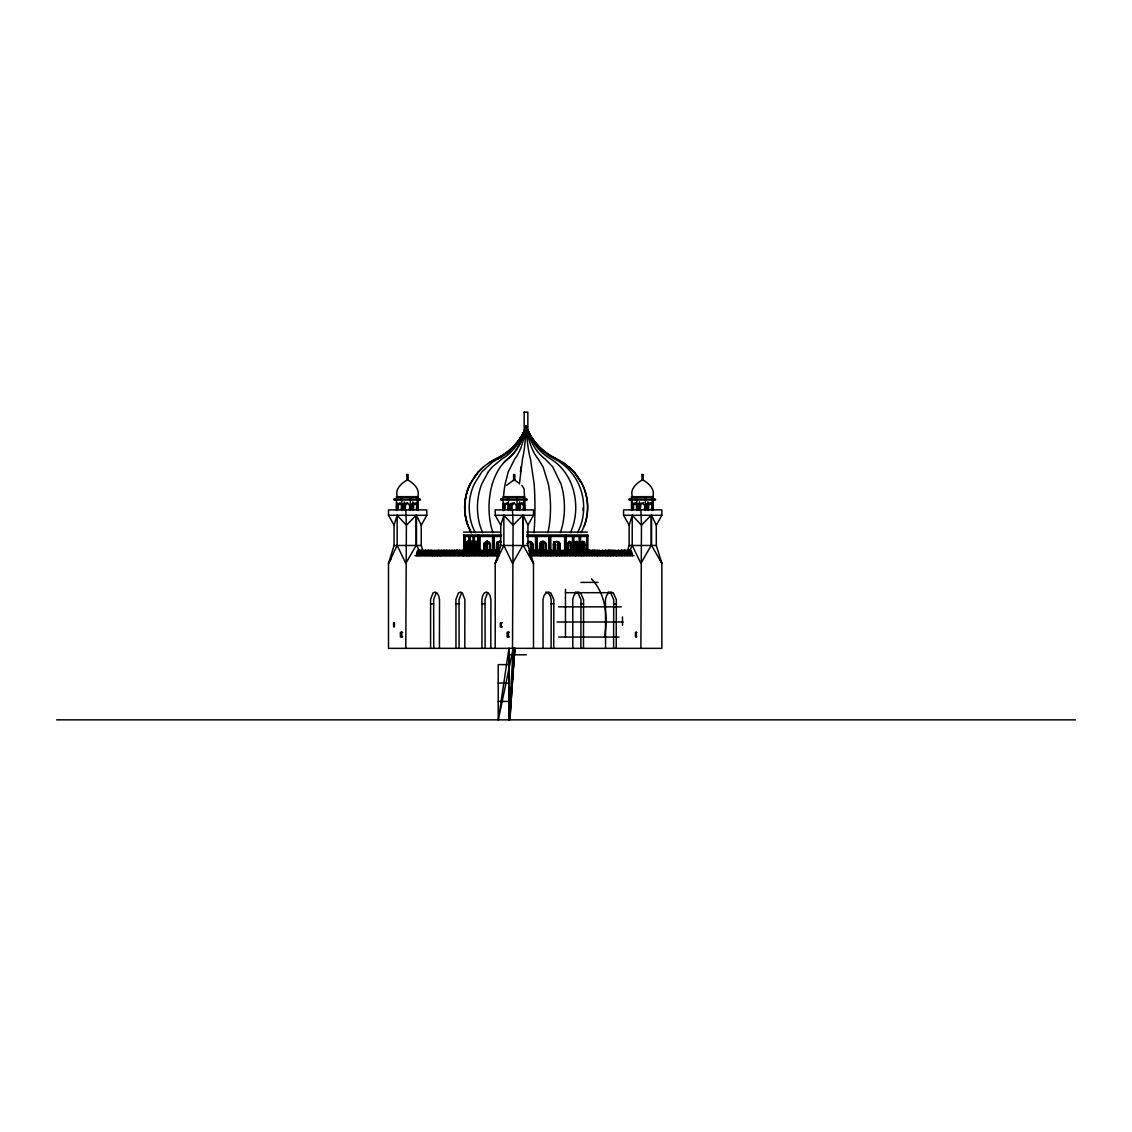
<?xml version="1.0" encoding="UTF-8"?>
<svg xmlns="http://www.w3.org/2000/svg" width="1132" height="1132" viewBox="0 0 1132 1132"><rect width="100%" height="100%" fill="white"/><g stroke="black" fill="none" stroke-linecap="round" stroke-linejoin="round"><path stroke-width="1.5" d="M395.365 500.047L395.365 499.141M396.412 510.475L396.412 496.679L418.132 496.679L418.132 510.475M396.54 509.329L396.724 503.16M397.091 509.329C394.573 501.405 403.586 501.405 401.068 509.329M397.431 510.475L397.431 503.57M398.294 509.329L398.379 505.268L400.162 502.806M400.587 500.047L400.587 499.141M401.747 510.475L401.747 496.679M402.836 509.329C399.794 501.122 412.274 501.122 409.232 509.329M403.346 509.329L402.61 503.712M404.223 510.475L404.223 501.844M405.313 509.329L405.412 505.268L407.676 502.806M410.322 510.475L410.322 496.679M410.958 500.047L410.958 499.141M411.185 509.329C408.369 501.278 419.066 501.278 416.251 509.329M411.694 509.329L411.27 504.419M412.798 510.475L412.798 501.844M413.477 509.329L413.746 504.419L415.982 502.806M417.114 510.475L417.114 496.679M417.453 509.329L417.623 502.693L418.005 506.16M419.18 500.047L419.18 499.141M502.07 500.047L502.07 499.141M503.117 510.475L503.117 496.679L524.838 496.679L524.838 510.475M503.245 509.329L503.443 503.16M503.797 509.329L503.825 503.16M504.009 509.329C501.306 501.391 510.249 501.434 507.773 509.329M504.136 510.475L504.136 503.57M504.999 509.329L505.339 504.419L507.532 502.693M507.306 500.047L507.306 499.141M508.452 510.475L508.452 496.679M509.556 509.329C506.513 501.122 518.98 501.122 515.937 509.329M510.065 509.329L509.725 504.419M510.928 510.475L510.928 503.57M512.018 509.329L512.131 505.268L514.395 502.806M517.041 510.475L517.041 496.679M517.678 500.047L517.678 499.141M517.904 509.329C515.074 501.278 525.786 501.278 522.956 509.329M518.414 509.329L517.989 504.419M519.503 510.475L519.503 501.844M520.182 509.329L520.451 504.419L522.177 502.693M523.819 510.475L523.819 496.679M523.946 509.329L524.328 502.693L524.71 509.329M524.158 509.329L523.904 504.419M525.885 500.047L525.885 499.141M630.439 500.047L630.439 499.141M631.486 510.475L631.486 496.679L653.206 496.679L653.206 510.475M632.165 509.329C629.647 501.405 638.66 501.405 636.142 509.329M632.505 510.475L632.505 501.844M633.368 509.329L633.708 504.419L635.901 502.693M635.66 500.047L635.66 499.141M636.821 510.475L636.821 496.679M637.91 509.329C634.882 501.122 647.348 501.122 644.306 509.329M638.434 509.329L637.684 503.712M639.297 510.475L639.297 501.844M640.387 509.329L640.811 504.419L643.584 502.693M645.396 510.475L645.396 496.679M646.259 509.329C643.443 501.278 654.14 501.278 651.325 509.329M646.047 500.047L646.047 499.141M646.782 509.329L645.834 503.712M647.872 510.475L647.872 501.844M648.551 509.329L648.82 504.419L650.532 502.693M652.188 510.475L652.188 496.679M652.527 509.329L651.537 503.16M653.079 509.329L652.697 502.693L652.315 506.16M654.254 500.047L654.254 499.141M565.25 536.794L565.109 551.836A8.165 6.283 -90 0 0 564.67 553.18M417.241 506.16L417.298 504.419M631.614 506.16L631.996 502.693L632.378 506.16M551.1 648.339L551.199 599.578L550.166 595.701L548.228 592.998L545.78 592.036M553.718 648.339L553.817 599.578L550.845 592.998L548.397 592.036L545.935 592.998L543.997 595.701L542.964 599.578L543.063 648.339M580.872 648.339L580.957 599.578L577.985 592.998L575.537 592.036M583.475 648.339L583.574 599.578L580.603 592.998L578.155 592.036L575.707 592.998L573.768 595.701L572.735 599.578L572.82 648.339M613.615 648.339L613.7 599.578L610.728 592.998L608.28 592.036M616.232 648.339L616.317 599.578L613.346 592.998L610.898 592.036L608.45 592.998L606.511 595.701L605.478 599.578L605.578 648.339M466.285 550.293L466.398 543.289L467.375 541.266L468.337 543.289L468.45 550.293M467.021 550.293L467.827 541.973L468.705 550.322M470.643 545.214L471.52 541.266L472.483 543.289L472.596 552.006M474.718 550.293L474.817 543.289L475.794 541.266L477.138 543.615M475.539 555.685L475.468 543.615L476.713 542.412L475.893 541.973L474.648 543.615M574.83 552.006L574.773 543.289M575.155 552.034L575.24 543.289M583.348 555.685L583.603 541.818L582.853 541.266L581.324 543.289L581.155 552.006M583.758 550.322L584.636 541.973M509.075 648.339L509.075 719.853L513.178 648.339L498.363 719.853L508.961 648.339L509.075 719.853L514.947 648.339M534.007 532.719L534.46 526.125A52.596 7.471 90 0 0 534.148 483.902L530.469 458.885A59.048 8.391 -90 0 1 526.125 426.071A59.048 54.294 -90 0 1 498.08 458.814L492.151 462.422M514.692 648.339L509.881 719.853L514.763 648.339L509.075 719.853M519.418 483.902L522.503 458.885A59.048 7.018 -90 0 0 526.154 426.071A59.048 46.426 -90 0 1 502.141 458.814L492.406 466.78L488.26 471.874M467.021 545.143L467.191 543.289M467.346 545.214L467.615 543.289M467.601 555.685L468.407 542.412M571.377 552.034L571.108 543.289L569.566 541.266L568.038 543.289L567.868 552.006M568.179 552.006L568.462 543.289M568.604 552.034L568.745 543.615L569.99 541.973L571.236 543.615M574.419 552.006L575.212 541.818L577.009 541.818L577.773 543.615M574.731 545.214L576.117 541.973L577.49 545.214M575.155 545.214L575.749 542.412L577.263 542.412M581.48 550.322L581.749 543.289M604.545 637.047C607.898 617.096 606.115 594.045 591.385 578.806M520.409 471.874L521.031 466.78M622.543 625.331L622.487 616.94M483.873 550.293L484.171 543.289L487.312 541.266L490.227 543.289L490.524 550.293M484.468 550.322L484.737 543.615L487.312 541.973M496.283 550.293L496.58 543.289L498.009 541.818M496.538 555.685L496.807 543.289M496.877 550.322L496.877 545.214L498.335 542.412M539.865 543.289L539.384 552.006L539.723 543.289L541.153 541.818L542.667 543.289L542.978 552.006M540.035 552.034L540.459 543.615M547.959 532.719L549.162 526.125A52.596 20.701 90 0 0 548.327 483.902L543.02 466.78L538.139 458.885A59.048 23.234 -90 0 1 526.083 426.071A59.048 58.638 -90 0 0 556.519 458.814C567.387 464.276 576.655 473.006 582.188 483.902M553.208 552.006L553.548 543.289L556.831 541.266M553.35 545.143L553.69 543.289M553.859 552.034L554.284 543.615M417.722 496.679C420.312 488.911 413.406 483.223 407.506 479.699C401.591 483.223 394.686 488.911 397.275 496.679M524.427 496.679L524.158 489.038L521.838 485.317M652.796 496.679C655.386 488.911 648.495 483.223 642.58 479.699C636.665 483.223 629.76 488.911 632.349 496.679M470.728 543.615L471.52 541.973L472.398 552.034M471.181 543.615L471.973 541.973L472.752 543.615M575.282 542.412L574.872 545.214L576.528 541.266L578.07 543.289L578.226 552.006M583.39 543.615L584.055 541.818M560.425 532.719L562.307 526.125A52.596 32.503 90 0 0 560.991 483.902L552.671 466.78L545.001 458.885A59.048 36.493 -90 0 1 526.069 426.071A59.048 58.454 90 0 0 556.449 458.814M405.794 648.339L406.388 525.22L397.148 515.286L394.063 525.22L394.063 545.482L388.502 563.396L388.502 648.339L661.866 648.339L661.866 563.396L656.305 545.482L656.305 525.22L651.565 515.286L651.565 545.482L661.866 563.396L659.701 558.911M512.513 648.339L513.093 525.22L503.867 515.286L500.768 525.22L500.768 545.482L495.208 563.396L495.208 648.339M627.623 550.364L629.137 545.482L629.137 525.22L632.222 515.286L641.462 525.22L640.882 648.339M492.321 483.902C495.292 474.464 500.019 465.21 507.829 458.885A59.048 35.403 -90 0 0 526.224 426.071A59.048 46.426 90 0 0 528.616 433.004M570.556 532.719L572.99 526.125A52.596 42.096 90 0 0 571.292 483.902C567.146 473.714 560.128 464.545 550.591 458.885A59.048 47.261 -90 0 1 526.055 426.071A59.048 54.294 90 0 0 532.054 438.438M420.382 555.685L420.382 550.364L421.076 551.836A8.165 5.221 -90 0 1 421.67 555.685A8.165 5.221 -90 0 1 422.335 551.822C423.92 549.699 419.59 549.713 419.675 551.836A8.165 5.221 -90 0 0 419.123 555.685M427.571 551.836L428.264 550.364L428.957 551.836A8.165 5.221 -90 0 1 429.566 555.685A8.165 5.221 -90 0 1 430.174 551.822L430.882 550.364L431.575 551.836A8.165 5.221 -90 0 1 432.169 555.685M443.334 551.836L444.041 550.364L444.735 551.836A8.165 5.221 -90 0 1 445.329 555.685A8.165 5.221 -90 0 1 445.994 551.822L446.645 550.364L447.352 551.836A8.165 5.221 -90 0 1 447.947 555.685A8.122 5.193 -90 0 1 448.654 551.836M448.612 551.836C448.753 549.742 451.852 549.742 451.993 551.836A8.165 5.221 -90 0 1 452.248 552.713M455.828 551.836L456.521 550.364L457.215 551.836M449.305 555.685L449.305 550.364L449.998 551.836A8.165 5.221 -90 0 1 450.607 555.685A8.165 5.221 -90 0 1 451.215 551.822L451.923 550.364L452.616 551.836A8.165 5.221 -90 0 1 453.21 555.685A8.165 5.221 -90 0 1 453.833 551.822L454.54 550.364L455.234 551.836A8.165 5.221 -90 0 1 455.828 555.685A8.165 5.221 -90 0 1 456.451 551.822L457.144 550.364L457.767 551.043M463.667 551.836L464.361 550.364L465.068 551.836M472.95 551.836C472.808 549.742 469.709 549.742 469.568 551.836A8.165 5.221 -90 0 0 469.016 555.685M471.549 551.836L472.256 550.364M479.444 551.836L480.138 550.364L480.831 551.836M480.067 551.836C480.209 549.742 483.307 549.742 483.449 551.836M487.368 551.836L488.062 550.364L488.769 551.836M493.227 551.836C493.283 549.996 496.127 549.572 496.453 551.425M590.989 551.836L591.88 550.69M593.607 551.836L594.3 550.364L596.479 550.69M606.766 551.836L607.658 550.69M608.959 553.18A8.165 6.283 -90 0 1 609.398 551.822L610.077 550.364L612.256 550.69M622.529 551.836L623.421 550.69M625.147 551.836L625.84 550.364L628.034 550.69M467.488 543.615L467.997 542.412M568.335 543.615L569.085 541.818L570.896 541.818L571.688 552.006M575.806 542.412L575.325 545.214L574.419 545.143M581.622 543.615L582.372 541.818L584.183 541.818L584.975 550.293M577.66 532.719L580.49 526.125A52.596 48.818 90 0 0 578.509 483.902C573.485 473.233 565.024 464.247 554.496 458.885A59.048 54.817 -90 0 1 526.04 426.071M456.465 551.836L457.314 550.364L457.852 551.836A8.122 5.193 -90 0 1 458.446 555.685A8.165 5.221 -90 0 1 459.054 551.822L459.762 550.364L460.455 551.836A8.165 5.221 -90 0 1 461.064 555.685A8.165 5.221 -90 0 1 461.715 551.822L462.38 550.364L463.073 551.836A8.165 5.221 -90 0 1 463.667 555.685M530.271 551.836C530.554 549.827 533.299 549.827 533.596 551.836A8.165 6.283 -90 0 1 534.318 555.685A8.165 6.283 -90 0 1 535.054 551.822L535.903 550.364L536.752 551.836A8.165 6.283 -90 0 1 537.459 555.685A8.165 6.283 -90 0 1 538.308 551.822L539.101 550.364L539.95 551.836A8.165 6.283 -90 0 1 540.672 555.685M531.913 551.836L532.762 550.364L532.762 555.685M539.101 555.685L539.101 550.364L537.459 550.364L536.61 551.836A8.165 6.283 -90 0 0 535.988 554.156M541.407 551.836L542.256 550.364L543.091 551.836A8.165 6.283 -90 0 1 543.813 555.685A8.165 6.283 -90 0 1 544.662 551.822L545.398 550.364L546.247 551.836A8.165 6.283 -90 0 1 546.968 555.685M546.119 551.836C546.402 549.827 549.147 549.827 549.445 551.836A8.165 6.283 -90 0 1 550.166 555.685M548.879 553.18A8.165 6.283 -90 0 1 549.303 551.822C549.628 549.841 552.345 549.827 552.642 551.836A8.165 6.283 -90 0 1 553.364 555.685A8.165 6.283 -90 0 1 554.114 551.822L554.949 550.364L555.798 551.836A8.165 6.283 -90 0 1 556.519 555.685M560.411 551.836L561.246 550.364L562.095 551.836A8.165 6.283 -90 0 1 562.816 555.685A8.165 6.283 -90 0 1 563.609 551.822L564.401 550.364L565.236 551.836A8.165 6.283 -90 0 1 565.958 555.685A8.165 6.283 -90 0 1 566.75 551.822L567.599 550.364L568.448 551.836A8.165 6.283 -90 0 1 569.17 555.685A8.165 6.283 -90 0 1 569.905 551.822L570.754 550.364L571.589 551.836A8.165 6.283 -90 0 1 572.311 555.685A8.165 6.283 -90 0 1 573.047 551.822L573.896 550.364L574.745 551.836A8.165 6.283 -90 0 1 575.466 555.685M561.911 551.836L562.745 550.364L564.401 550.364L564.401 555.685M574.561 551.836C574.858 549.827 577.603 549.827 577.886 551.836A8.165 6.283 -90 0 1 578.608 555.685A8.165 6.283 -90 0 1 579.358 551.822M577.702 551.836C577.999 549.827 580.744 549.827 581.041 551.836A8.165 6.283 -90 0 1 581.763 555.685M579.358 551.836L580.192 550.364L580.192 555.685M582.499 551.836L583.348 550.364L584.183 551.836A8.165 6.283 -90 0 1 584.904 555.685A8.165 6.283 -90 0 1 585.697 551.822L586.489 550.364L587.338 551.836A8.165 6.283 -90 0 1 588.06 555.685A8.165 6.283 -90 0 1 588.796 551.822L589.645 550.364L590.48 551.836A8.165 6.283 -90 0 1 591.201 555.685A8.165 6.283 -90 0 1 592.05 551.822L592.843 550.364L593.692 551.836A8.165 6.283 -90 0 1 594.413 555.685A8.165 6.283 -90 0 1 595.206 551.822L595.998 550.364L596.833 551.836A8.165 6.283 -90 0 1 597.555 555.685M588.64 550.69L587.154 551.836A8.165 6.283 -90 0 0 586.984 552.26M590.352 551.836L591.428 550.69M602.832 552.26A8.165 6.283 -90 0 1 602.988 551.822L604.375 550.69M604.658 551.836L605.493 550.364L606.327 551.836A8.165 6.283 -90 0 1 607.049 555.685M606.2 551.836L607.276 550.69M609.398 551.836L610.247 550.364L610.7 551.043M614.209 551.836L615.044 550.364L615.879 551.836A8.165 6.283 -90 0 1 616.6 555.685M617.35 551.836L618.199 550.364L619.034 551.836A8.165 6.283 -90 0 1 619.756 555.685A8.165 6.283 -90 0 1 620.548 551.822L621.341 550.364L622.19 551.836A8.165 6.283 -90 0 1 622.897 555.685A8.165 6.283 -90 0 1 623.647 551.822L624.496 550.364L625.331 551.836A8.165 6.283 -90 0 1 626.053 555.685A8.165 6.283 -90 0 1 626.845 551.822L627.694 550.364L628.529 551.836A8.165 6.283 -90 0 1 629.25 555.685A8.165 6.283 -90 0 1 629.986 551.822L630.835 550.364L631.684 551.836A8.165 6.283 -90 0 1 632.406 555.685M622.006 551.836C622.317 549.713 625.727 549.614 625.911 551.836M628.345 551.836L629.194 550.364L630.835 550.364L630.835 555.685M581.098 532.719L584.282 526.125A52.596 52.213 90 0 0 582.173 483.902L574.023 471.874L562.901 462.422M397.148 515.286L397.148 545.482L388.502 563.396L391.078 558.911M503.867 515.286L503.867 545.482L495.208 563.396L497.797 558.911M629.35 551.454L632.222 545.482L632.222 515.286M427.641 551.822A8.165 5.221 -90 0 0 427.061 555.685A8.165 5.221 -90 0 0 426.354 551.822L425.646 550.364L424.953 551.836A8.165 5.221 -90 0 0 424.401 555.685A8.165 5.221 -90 0 0 423.693 551.822L422.802 550.69M436.358 552.26A8.165 5.221 -90 0 0 436.23 551.822C436.075 549.742 432.933 549.727 432.834 551.836A8.165 5.221 -90 0 0 432.283 555.685M441.749 550.69L440.716 551.836A8.165 5.221 -90 0 0 440.164 555.685M565.293 551.425L567.599 550.364L567.599 555.685M422.745 550.364L421.231 545.482L421.231 525.22L426.792 515.286L426.792 509.881L388.502 509.881L388.502 515.286L394.063 525.22M533.497 648.339L533.497 563.396L527.937 545.482L527.937 525.22L533.497 515.286L533.497 509.881L495.208 509.881L495.208 515.286L500.768 525.22M656.305 525.22L661.866 515.286L661.866 509.881L623.576 509.881L623.576 515.286L629.137 525.22M541.096 551.454L542.808 548.468M471.124 532.719L468.096 526.125A52.596 52.213 -90 0 1 470.19 483.902L478.341 471.874L483.59 466.78M436.117 592.998L433.655 599.578L433.74 648.339M461.502 592.998L459.026 599.578L459.111 648.339M487.496 592.998L485.034 599.578L485.119 648.339M419.505 550.69L420.411 551.836A8.165 5.221 -90 0 1 420.552 552.26M424.783 550.69L425.674 551.836M427.443 550.69L428.335 551.836A8.165 5.221 -90 0 1 428.476 552.26M430.061 550.69L430.797 551.425M432.665 550.69L433.556 551.836M433.344 550.69L434.235 551.836A8.165 5.221 -90 0 1 434.83 555.685M437.985 550.69L438.721 551.425M440.603 550.69L441.494 551.836M448.442 550.69L449.333 551.836M453.72 550.69L454.456 551.425M458.941 550.69L459.833 551.836A8.165 5.221 -90 0 1 460.2 553.18M461.559 550.69L462.45 551.836M467.672 551.836C467.544 549.742 464.431 549.742 464.29 551.836A8.165 5.221 -90 0 0 463.738 555.685M469.95 550.364L467.601 550.364L466.908 551.836A8.165 5.221 -90 0 0 466.398 555.685M469.398 550.69L470.289 551.836M474.676 550.69L475.567 551.836M477.322 550.69L478.228 551.836M480.138 550.364L478.157 550.364L477.449 551.836A8.165 5.221 -90 0 0 476.855 555.685A8.165 5.221 -90 0 0 476.247 551.822M485.218 550.69L486.109 551.836A8.165 5.221 -90 0 1 486.251 552.26M490.481 550.69L491.373 551.836M493.099 550.69L493.991 551.836A8.165 5.221 -90 0 1 494.132 552.26M499.226 551.836C499.085 549.742 495.972 549.742 495.844 551.836A8.165 5.221 -90 0 0 495.236 555.685A8.165 5.221 -90 0 0 494.627 551.822L493.92 550.364M499.736 551.425L499.198 550.364L498.49 551.836A8.165 5.221 -90 0 0 497.896 555.685A8.165 5.221 -90 0 0 497.245 551.822L496.538 550.364M588.881 550.69L589.772 551.836M593.479 550.69L594.371 551.836M596.72 550.69L599.196 550.364L600.031 551.836A8.165 6.283 -90 0 1 600.752 555.685A8.165 6.283 -90 0 1 601.601 551.822L602.351 550.364L603.186 551.836A8.165 6.283 -90 0 1 603.908 555.685A8.165 6.283 -90 0 1 604.644 551.822M599.38 550.69L609.441 550.364L610.148 551.836M601.998 550.69L602.889 551.836M604.658 550.69L605.549 551.836M606.639 550.69L607.375 551.425M612.539 550.69L615.044 550.364L615.044 555.685M615.2 550.69L622.6 550.364L623.152 551.425M617.803 550.69L618.709 551.836M620.421 550.69L621.312 551.836M529.097 551.043L529.55 550.364L530.399 551.836A8.165 6.283 -90 0 1 531.12 555.685M488.274 471.874L481.808 483.902A52.596 41.346 90 0 0 480.152 526.125L482.557 532.719M437.49 555.685A8.165 5.221 -90 0 0 436.895 551.822L436.895 550.69M441.282 550.69L442.117 551.836A8.165 5.221 -90 0 1 442.711 555.685A8.165 5.221 -90 0 1 443.376 551.822M442.824 550.69L444.112 551.836A8.165 5.221 -90 0 1 444.367 552.713M461.771 550.69L464.361 550.364M535.903 550.364L534.262 550.364L533.413 551.836A8.165 6.283 -90 0 0 532.974 553.18M542.256 550.364L540.601 550.364L539.766 551.836A8.165 6.283 -90 0 0 539.455 552.713M545.398 555.685L545.398 550.364L543.756 550.364L542.907 551.836A8.165 6.283 -90 0 0 542.737 552.26M554.949 550.364L553.307 550.364L552.458 551.836A8.165 6.283 -90 0 0 552.02 553.18M559.661 555.685A8.165 6.283 -90 0 0 558.953 551.822C558.642 549.841 555.911 549.827 555.614 551.836A8.165 6.283 -90 0 0 555.303 552.713M558.104 550.364L557.269 551.836A8.165 6.283 -90 0 0 556.604 555.685M561.246 555.685L561.246 550.364L559.604 550.364L558.755 551.836A8.165 6.283 -90 0 0 558.585 552.26M570.754 555.685L570.754 550.364L569.099 550.364L568.264 551.836A8.165 6.283 -90 0 0 567.712 553.661M573.896 550.364L572.254 550.364L571.405 551.836A8.165 6.283 -90 0 0 571.094 552.713M583.348 550.364L581.692 550.364L580.857 551.836A8.165 6.283 -90 0 0 580.419 553.18M593.677 550.364L584.848 550.364L583.999 551.836A8.165 6.283 -90 0 0 583.56 553.18M594.795 551.043L594.342 550.364L593.508 551.836A8.165 6.283 -90 0 0 593.069 553.18M610.261 555.685A8.165 6.283 -90 0 0 609.54 551.822L608.691 550.364L607.856 551.836A8.165 6.283 -90 0 0 607.191 555.685M614.195 551.822A8.165 6.283 -90 0 0 613.487 555.685A8.165 6.283 -90 0 0 612.752 551.822L611.903 550.364L611.054 551.836A8.165 6.283 -90 0 0 610.332 555.685M473.869 477.619L478.355 471.874M485.6 541.818L484.397 543.289L484.128 550.293M485.925 542.412L484.468 545.214M497.146 543.615L499.721 541.973M526.918 543.615L528.106 542.412M541.506 542.412L540.176 545.214M554.142 543.615L555.331 542.412M583.716 542.412L584.636 542.412M503.981 462.422L507.858 458.885A59.048 35.403 -90 0 0 526.21 426.071A59.048 35.403 90 0 0 526.748 428.434M492.165 462.422L481.85 471.874L474.308 483.902A52.596 48.351 90 0 0 472.369 526.125L475.185 532.719M506.584 485.317L514.211 479.699L518.414 482.798M474.733 542.412L476.204 542.412L476.713 543.615L476.855 550.322M568.844 542.412L569.566 541.973L570.811 543.615L570.952 552.034M582.131 542.412L582.853 541.973L584.098 543.615L584.239 550.322M489.548 462.422L495.972 458.885A59.048 58.454 -90 0 0 526.309 426.071A59.048 23.234 90 0 1 525.715 429.594M495.887 458.885C484.906 464.106 475.836 473.049 470.346 483.902A52.596 52.058 90 0 0 468.266 526.125L471.28 532.719M497.783 541.818L499.721 541.266M527.611 541.818L531.46 541.818M527.753 541.818L529.606 541.266M527.965 542.412L531.106 542.412M541.011 541.818L543.006 541.266L546.148 543.289M541.379 542.412L543.006 541.973M554.836 541.818L558.67 541.818L559.972 543.289L560.298 550.293M555.189 542.412L556.831 541.973M397.403 497.373L417.595 497.373M504.122 497.373L524.3 497.373M632.491 497.373L652.669 497.373M388.502 515.286L426.792 515.286M495.208 515.286L533.497 515.286M623.576 515.286L661.866 515.286M463.497 532.097L500.415 532.097M526.734 532.097L587.466 532.097M463.497 534.983L501.646 534.983M526.734 534.983L587.89 534.983L587.89 536.483L526.72 536.483M464.106 536.483L501.264 536.483M466.285 545.143L467.757 545.214M468.238 550.322L468.903 545.143L467.827 541.266L466.851 543.289L466.752 550.293M470.388 543.615L471.096 545.214L471.973 541.266L472.596 545.143M476.671 550.322L477.322 545.143L477.322 550.293M483.873 545.143L483.972 543.289M488.472 542.412L489.93 545.214L489.93 550.322M487.085 541.266L488.798 541.818L490.524 545.143M496.877 545.214L497.104 550.322M498.236 545.214L496.891 542.412L498.236 545.214L498.236 550.322M498.745 550.293L498.405 543.289M532.436 550.322L532.436 545.214L532.295 550.322M532.946 545.143L532.946 552.006M540.912 542.412L542.37 545.214L542.37 552.034M542.44 543.289L542.978 545.143M546.346 545.143L546.346 552.006M553.859 545.214L554.001 552.034M553.704 542.412L555.175 545.214L555.175 552.034M554.043 541.818L555.77 545.143L554.255 541.818M559.661 552.034L559.661 545.214L558.175 542.412M558.529 541.818L560.298 545.143M568.604 545.214L567.641 543.289M570.952 545.214L571.688 545.143M576.33 541.818L576.825 545.143L578.226 545.143M581.155 545.143L582.556 542.412L584.013 542.412M584.239 545.214L584.975 545.143M394.063 545.482L421.231 545.482M500.768 545.482L527.937 545.482M539.667 545.482L542.907 545.482M629.137 545.482L656.305 545.482M419.703 550.364L417.722 550.364L417.015 551.836A8.165 5.221 -90 0 0 416.519 555.685M432.863 550.364L422.986 550.364L422.986 555.685M438.31 550.364L436.188 550.364L435.495 551.836A8.165 5.221 -90 0 0 434.9 555.685M448.64 550.364L438.806 550.364L438.112 551.836A8.165 5.221 -90 0 0 437.518 555.685M454.158 550.364L451.923 550.364L451.923 555.685M461.757 550.364L454.54 550.364L454.54 555.685M477.52 550.364L472.879 550.364L472.185 551.836A8.165 5.221 -90 0 0 471.634 555.685A8.165 5.221 -90 0 0 470.969 551.822L470.261 550.364L470.261 555.685M485.416 550.364L483.421 550.364L482.727 551.836A8.165 5.221 -90 0 0 482.175 555.685M488.062 550.364L486.081 550.364L485.387 551.836A8.165 5.221 -90 0 0 484.793 555.685M490.68 550.364L488.699 550.364L487.991 551.836A8.165 5.221 -90 0 0 487.397 555.685M493.297 550.364L491.302 550.364L490.609 551.836A8.165 5.221 -90 0 0 490.015 555.685A8.165 5.221 -90 0 0 489.406 551.822L488.699 550.364L488.699 555.685M414.92 555.685L499.24 555.685M529.55 555.685L634.005 555.685M580.886 582.4L598.021 582.4M565.476 592.687L612.483 592.687M439.428 648.339L439.513 599.578L438.65 595.701L437.037 592.998L435.013 592.036L432.976 592.998L430.514 599.578L430.585 603.823L433.74 603.823M464.799 648.339L464.884 599.578L462.408 592.998L460.384 592.036L458.347 592.998L455.885 599.578L455.955 603.823L459.111 603.823M490.807 648.339L490.892 599.578L490.029 595.701L488.416 592.998L486.392 592.036L484.355 592.998L482.741 595.701L481.878 599.578L481.963 603.823L485.119 603.823M551.1 603.823L553.718 603.823M580.872 603.823L583.475 603.823M613.615 603.823L616.232 603.823M558.614 606.851L621.355 606.851M557.001 621.992L623.053 621.992M502.396 622.713L500.302 622.713L500.302 626.873L502.396 626.873M402.695 632.307L400.374 632.307L400.374 636.92L402.695 636.92M509.4 632.307L507.079 632.307L507.079 636.92L509.4 636.92M636.807 632.307L635.448 632.307L635.448 636.92L636.807 636.92M558.684 637.047L619.105 637.047M510.235 654.791L526.408 654.791M509.075 664.611L498.207 664.611L498.207 719.853M498.207 683.02L509.075 683.02M498.207 701.444L509.075 701.444M56.6 719.853L1075.4 719.853M556.689 541.973L558.317 542.412M542.865 541.266L544.718 541.818L546.487 545.143M542.865 541.973L545.553 543.615L545.836 552.034M529.465 541.973L532.153 543.615M499.495 541.266L501.207 541.818M499.495 541.973L501.108 542.412M487.085 541.973L488.699 542.412L489.93 545.214M575.749 541.973L576.627 550.322M477.421 543.289L476.247 541.266L475.27 543.289L475.171 550.293M568.788 466.78L574.023 471.874L582.032 483.902A52.596 52.058 -90 0 1 584.14 526.125M531.318 541.818L532.748 543.289M497.245 541.818L498.887 545.143M553.93 542.412L555.175 545.214M541.138 542.412L542.37 545.214M629.194 550.364L630.029 551.836M619.926 550.69L618.85 551.836A8.165 6.283 -90 0 0 618.68 552.26M616.784 550.69L615.695 551.836A8.165 6.283 -90 0 0 615.27 553.18M600.922 550.69L599.847 551.836A8.165 6.283 -90 0 0 599.408 553.18M581.692 550.364L582.357 551.425L582.301 541.492M569.099 550.364L569.948 551.836M565.958 550.364L566.608 551.425M553.307 550.364L554.142 551.836M550.152 550.364L550.817 551.425L550.775 536.483M537.459 550.364L538.294 551.836M534.262 550.364L534.912 551.425M446.447 550.69L446.574 551.425M626.491 551.043L626.038 550.364L625.204 551.836A8.165 6.283 -90 0 0 624.765 553.18M625.84 550.364L626.548 551.836M612.737 550.364L613.431 551.836M610.077 550.364L610.771 551.836M596.918 550.364L597.611 551.836M594.3 550.364L594.852 551.425M478.157 550.364L478.85 551.836A8.165 5.221 -90 0 1 479.444 555.685A8.165 5.221 -90 0 1 480.152 551.822M467.601 550.364L468.308 551.836A8.165 5.221 -90 0 1 468.903 555.685M464.997 550.364L465.691 551.836A8.165 5.221 -90 0 1 466.285 555.685M436.386 550.69L436.188 555.685M433.726 550.69L433.528 555.685M419.915 551.454L416.491 545.482L416.491 515.286L421.231 525.22M614.053 551.425L613.388 550.364L612.553 551.836A8.165 6.283 -90 0 0 612.115 553.18M598.205 551.425L597.54 550.364L596.706 551.836A8.165 6.283 -90 0 0 596.267 553.18M632.222 545.482L640.882 563.396L651.183 545.482L651.183 515.286L641.462 525.22L640.882 509.881M531.347 558.911L533.497 563.396L523.196 545.482L523.196 515.286L527.937 525.22M503.867 545.482L512.513 563.396L522.814 545.482L522.814 515.286L513.093 525.22L512.513 509.881M397.148 545.482L405.794 563.396L416.109 545.482L416.109 515.286L406.388 525.22L405.794 509.881M487.383 555.685A8.165 5.221 -90 0 0 486.788 551.822L486.081 550.364L486.081 555.685M583.758 541.818L584.522 543.615M470.049 541.818L471.096 550.322M476.232 551.836L475.539 550.364L474.832 551.836A8.165 5.221 -90 0 0 474.28 555.685A8.165 5.221 -90 0 0 473.586 551.822M473.572 551.836L472.879 550.364L472.879 555.685M492.901 532.719L491.062 526.125A52.596 31.526 90 0 1 492.349 483.902M476.827 541.818L477.124 550.322M476.36 541.818L477.039 543.615M476.586 543.615L475.794 541.973L474.916 550.322M559.364 543.615L559.661 545.214M532.606 543.289L533.087 545.143M532.012 543.615L532.436 545.214M567.868 543.289L568.179 545.143M397.106 503.16L397.304 506.16M584.395 543.289L584.664 545.214M577.645 543.289L577.914 552.034M476.997 543.289L477.166 545.143M577.178 543.289L577.278 550.293M476.77 543.289L476.671 545.214M468.238 545.214L467.375 541.973L466.497 550.322M636.41 632.307L636.41 636.92M627.694 550.364L627.694 555.685M624.496 550.364L624.496 555.685M621.341 550.364L621.341 555.685M618.199 550.364L618.199 555.685M611.903 550.364L611.903 555.685M608.691 550.364L608.691 555.685M605.493 550.364L605.493 555.685M602.351 550.364L602.351 555.685M599.196 555.685L599.196 550.364L598.361 551.836A8.165 6.283 -90 0 0 597.696 555.685M595.998 550.364L595.998 555.685M592.843 550.364L592.843 555.685M589.645 550.364L589.645 555.685M587.692 534.983L587.749 551.525M587.395 536.483L587.395 551.525M587.168 536.483L587.168 550.265M586.914 536.483L587.083 551.525M586.73 536.483L586.73 551.525M586.489 550.364L586.489 555.685M584.551 545.143L584.664 550.322M583.107 545.143L583.107 550.293M581.905 541.492L581.905 552.034M581.579 545.143L581.579 552.006M580.532 536.483L580.532 551.525M579.825 536.483L579.867 551.525M579.174 536.483L579.174 551.525M577.645 541.492L577.49 552.034M577.051 555.685L577.051 550.364L576.202 551.836A8.165 6.283 -90 0 0 575.495 555.67M576.825 545.143L576.825 550.293M573.825 536.483L573.896 555.685M573.16 536.483L573.188 551.525M572.523 536.483L572.523 551.525M571.264 545.143L571.264 550.293M568.292 545.143L568.292 552.006M566.311 536.483L566.311 551.411M565.972 534.983L565.915 551.411M565.759 534.983L565.759 536.483M565.646 536.483L565.561 551.525M565.476 589.263L565.476 637.047M564.84 536.483L564.84 551.525M564.613 536.483L564.613 551.525M560.156 545.143L560.156 550.293M559.477 543.162L559.519 552.034M559.123 543.162L559.123 551.525M558.274 543.162L558.274 551.525M557.92 541.492L558.104 555.685M555.543 545.143L555.77 552.006M554.949 545.214L554.949 555.685M551.808 555.685L551.808 550.364L550.959 551.836A8.165 6.283 -90 0 0 550.251 555.685M549.345 536.483L549.345 551.525M549.119 536.483L549.119 551.525M548.61 555.685L548.61 550.364L547.761 551.836A8.165 6.283 -90 0 0 547.096 555.685M545.2 543.162L545.2 551.525M542.752 545.143L542.752 552.006M542.143 545.214L542.256 555.685M537.049 536.483L537.049 551.525M536.823 536.483L536.823 551.525M535.747 536.483L535.903 555.685M535.521 536.483L535.521 551.525M532.182 543.162L532.182 551.525M531.516 543.162L531.516 551.525M531.361 541.648L531.361 551.992M530.667 541.464L530.667 551.411M530.441 543.119L530.441 551.411M529.55 550.364L529.55 554.355M508.452 632.307L508.452 636.92M508.042 632.307L508.042 636.92M501.122 622.713L501.122 626.873M499.198 550.364L499.198 553.024M498.094 545.214L498.094 550.322M494.132 536.483L494.132 551.525M493.778 536.483L493.92 555.685M492.915 536.483L492.915 551.525M492.576 536.483L492.576 551.525M491.302 555.685L491.302 550.364L492.01 551.836A8.165 5.221 -90 0 1 492.604 555.685A8.165 5.221 -90 0 1 493.212 551.822M490.312 545.143L490.312 550.293M489.703 545.214L489.703 550.322M487.468 541.492L487.468 551.525M487.255 541.492L487.255 551.525M486.76 541.492L486.76 551.525M486.534 541.492L486.534 551.525M486.364 541.464L486.364 551.411M483.421 555.685L483.421 550.364L484.114 551.836A8.165 5.221 -90 0 1 484.722 555.685M481.963 603.823L481.963 648.339M480.76 555.685L480.76 550.364L481.468 551.836A8.165 5.221 -90 0 1 482.062 555.685M479.869 536.483L479.869 551.411M479.515 536.483L479.515 551.411M479.133 536.483L479.133 551.468M478.978 536.483L478.921 551.525M478.751 534.983L478.779 551.411M478.199 534.983L478.213 551.525M477.987 536.483L478.157 555.685M474.35 536.483L474.35 551.525M473.912 536.483L473.912 543.162M473.643 536.483L473.643 551.525M473.19 536.483L473.049 552.006M472.129 541.492L472.129 551.525M470.841 545.143L470.643 550.322M470.445 545.143L470.53 550.322M470.105 536.483L470.105 551.525M469.695 536.483L469.695 551.525M469.384 536.483L469.384 551.525M468.988 536.483L468.988 551.525M467.445 545.143L467.346 550.322M465.337 536.483L465.337 551.411M464.997 555.685L465.082 536.483L464.927 551.525M464.615 536.483L464.615 551.525M464.304 534.983L464.375 551.411L464.106 534.983M462.38 550.364L462.38 555.685M459.762 550.364L459.762 555.685M457.144 550.364L457.144 555.685M455.955 603.823L455.955 648.339M446.645 550.364L446.645 555.685M444.041 550.364L444.041 555.685M441.423 550.364L441.423 555.685M438.806 555.685L438.806 550.364L439.499 551.836A8.165 5.221 -90 0 1 440.107 555.685M430.882 550.364L430.882 555.685M430.585 603.823L430.585 648.339M428.264 550.364L428.264 555.685M425.646 550.364L425.646 555.685M417.722 555.685L417.722 550.364L418.416 551.836A8.165 5.221 -90 0 1 419.01 555.685M401.733 632.307L401.733 636.92M401.322 632.307L401.322 636.92M503.146 510.589A52.596 19.555 90 0 1 503.132 504.801M503.457 497.613A52.596 19.555 90 0 1 505.169 483.902L508.226 471.874L514.791 458.885A59.048 21.961 -90 0 0 526.196 426.071A59.048 21.961 90 0 0 526.564 428.434M495.844 458.814A59.048 58.638 90 0 0 526.309 426.071A59.048 36.493 90 0 1 524.357 433.004M519.645 439.485A59.048 54.817 90 0 0 526.323 426.071A59.048 47.261 90 0 1 522.786 435.226M518.937 440.504A59.048 54.817 90 0 1 515.145 445.4M509.952 450.663A59.048 54.817 90 0 1 507.122 453.012M501.052 457.102A59.048 54.817 90 0 1 497.839 458.814M468.096 526.125A52.596 52.213 -90 0 1 470.205 483.902M542.327 450.663A59.048 54.294 90 0 1 532.719 439.485M583.178 507.702A52.596 48.351 -90 0 1 583.093 510.589M627.906 553.18A8.165 6.283 -90 0 1 628.345 551.822M616.685 555.685A8.165 6.283 -90 0 1 617.393 551.822M540.799 555.685A8.165 6.283 -90 0 1 541.506 551.822M531.248 555.685A8.165 6.283 -90 0 1 531.955 551.822M559.746 555.685A8.165 6.283 -90 0 1 560.453 551.822M581.848 555.685A8.165 6.283 -90 0 1 582.556 551.822M394.12 499.141L394.12 500.047L420.411 500.047L420.411 499.141L394.12 499.141M406.883 474.534L406.883 480.449L407.506 479.699L408.114 480.449L408.114 474.534L406.883 474.534M500.839 499.141L500.839 500.047L527.13 500.047L527.13 499.141L500.839 499.141M513.603 474.534L513.603 480.449L514.211 479.699L514.819 480.449L514.819 474.534L513.603 474.534M524.173 412.147L524.173 429.849L526.012 427.627L527.852 429.849L527.852 412.147L524.173 412.147M629.208 499.141L629.208 500.047L655.485 500.047L655.485 499.141L629.208 499.141M641.957 474.534L641.957 480.449L642.58 479.699L643.188 480.449L643.188 474.534L641.957 474.534M394.417 622.713L393.582 622.713L393.582 626.873L394.417 626.873L394.417 622.713"/></g></svg>
